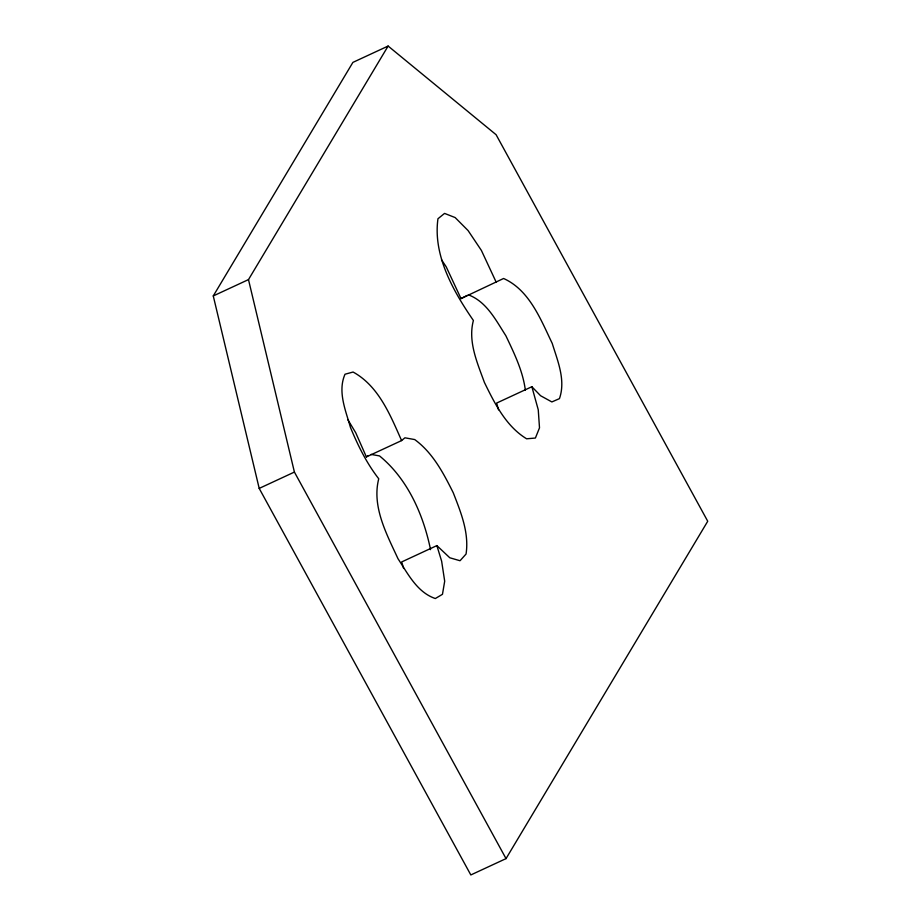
<?xml version="1.0" encoding="UTF-8"?>
<svg xmlns="http://www.w3.org/2000/svg" width="921" height="921" viewBox="0 0 921 921"><rect width="100%" height="100%" fill="white"/><g stroke="black" fill="none" stroke-linecap="round" stroke-linejoin="round"><path stroke-width="1.38" d="M213.269 295.94L352.904 62.386L388.121 46.05L496.097 134.708L707.731 521.251L506.032 858.614L470.827 874.95L259.204 488.406L213.269 295.94L248.486 279.604L388.121 46.05M347.804 419.608L355.736 432.766L366.374 456.92L368.043 455.538M366.374 456.92L401.591 440.583L404.918 437.809L414.726 439.57C432.835 452.833 443.45 473.152 453.259 492.781C460.822 512.226 469.284 532.741 466.061 554.028L460.04 560.739L449.782 557.769L436.876 545.6L401.671 561.948L403.651 568.453M441.504 259.78L446.201 266.802L461.007 298.6L467.154 295.457M461.007 298.6L503.591 278.487C529.483 290.092 540.673 319.403 552.232 343.406C557.666 361.032 565.885 380.166 559.45 398.632L551.863 401.936L540.581 395.731L531.866 386.728L496.649 403.064L498.537 409.845M259.204 488.406L294.409 472.07L248.486 279.604M371.105 454.41L379.521 455.918C407.681 478.932 423.384 514.655 430.544 549.653M468.386 294.824C486.633 301.685 495.912 320.301 505.859 335.739C514.114 353.111 522.886 370.91 525.35 390.193M294.409 472.07L506.032 858.614M401.591 440.583C390.343 415.221 378.658 386.014 353.088 372.038L345.007 374.225C337.431 391.598 345.686 410.398 350.44 427.39C357.912 445.499 366.662 463.24 378.738 478.77C371.647 506.55 386.659 534.134 397.999 558.725C407.934 573.783 417.098 592.33 435.322 598.535L442.471 594.298L444.693 581.186L441.643 561.223L436.876 545.6M496.223 282.263L481.407 250.454L468.098 230.584L455.147 217.563L444.555 213.407L437.959 218.749C432.824 255.428 453.316 291.266 473.394 320.485C467.764 341.518 477.32 362.828 484.377 382.365C494.692 403.444 505.917 426.17 526.605 438.799L535.4 438.039L539.499 427.839L538.255 409.787L531.866 386.728"/></g></svg>
